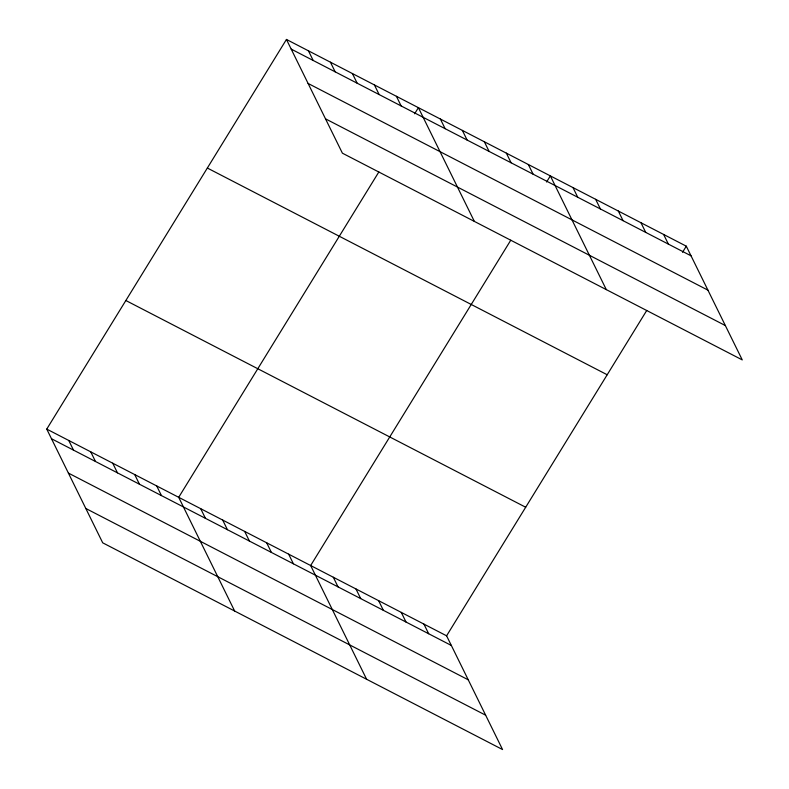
<?xml version="1.0" encoding="UTF-8"?>
<svg xmlns="http://www.w3.org/2000/svg" width="789" height="789" viewBox="0 0 789 789"><rect width="100%" height="100%" fill="white"/><g stroke="black" fill="none" stroke-linecap="round" stroke-linejoin="round"><path stroke-width="1.18" d="M46.748 429.098L446.594 635.816L502.554 749.55L102.708 542.822L46.748 429.098L286.446 39.45L686.292 246.178L742.252 359.902L342.406 153.184L286.446 39.45M378.848 171.963L178.699 497.317L234.658 611.041M414.629 113.794L418.397 107.669L474.357 221.403M510.789 240.181L310.649 565.535L366.609 679.26M546.58 182.012L550.337 175.888L606.307 289.622M446.594 635.816L646.743 310.462M682.524 252.293L686.292 246.178M291.19 49.096L691.036 255.823M308.095 83.447L707.94 290.165M325.502 118.833L725.347 325.561M207.349 168.037L607.185 374.755M125.845 300.51L525.691 507.238M51.492 438.743L451.338 645.461M68.396 473.084L468.242 679.812M85.814 508.481L485.649 715.199M663.628 234.461L668.372 244.107M640.974 222.745L645.718 232.39M618.32 211.028L623.063 220.673M595.656 199.321L600.399 208.957M573.001 187.604L577.745 197.25M528.354 164.516L533.098 174.162M506.36 153.145L511.104 162.79M484.367 141.783L489.111 151.419M462.374 130.412L467.118 140.057M440.38 119.04L445.134 128.686M396.403 96.297L401.147 105.943M374.41 84.926L379.154 94.572M352.417 73.564L357.161 83.2M330.423 62.193L335.177 71.838M308.44 50.821L313.184 60.467M423.93 624.109L428.683 633.745M401.276 612.392L406.019 622.038M378.621 600.676L383.365 610.321M355.957 588.959L360.711 598.604M333.303 577.242L338.047 586.888M288.656 554.164L293.4 563.81M266.662 542.793L271.406 552.438M244.669 531.421L249.413 541.067M222.676 520.05L227.429 529.695M200.692 508.678L205.436 518.324M156.705 485.945L161.449 495.591M134.712 474.574L139.456 484.219M112.719 463.202L117.472 472.848M90.735 451.831L95.479 461.476M68.742 440.459L73.485 450.105"/></g></svg>
